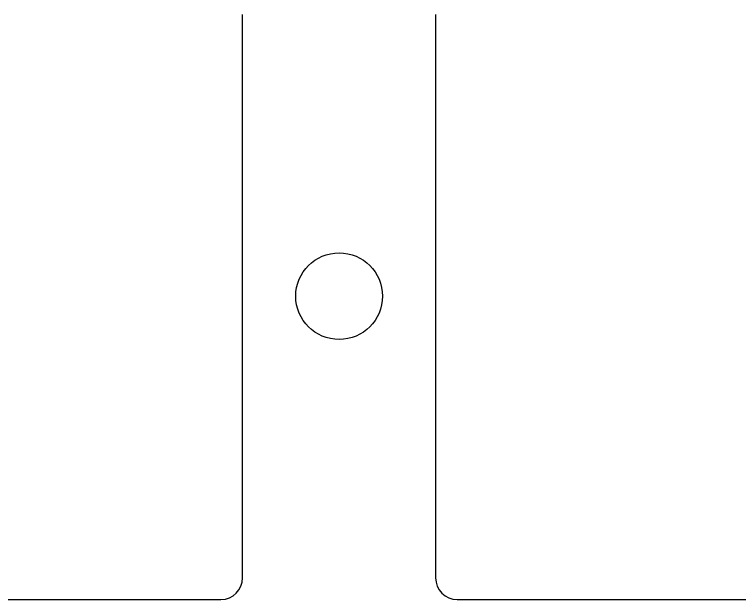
# Model space of a CAD drawing. Header units: millimetres. Extents: x -9 to 276, y -90 to 14.
# Drawn here: x 173.49 to 190.21, y -7 to 6.5 of the extents above; entities that cross this region are included whole.
import ezdxf

# ---------------------------------------------------------------- set-up
doc = ezdxf.new("R2010")
doc.units = ezdxf.units.MM
doc.layers.add('BLACK', color=7, linetype='CONTINUOUS')

msp = doc.modelspace()

# ---------------------------------------------------------------- linework, layer by layer
at = {"layer": 'BLACK', "linetype": 'Continuous'}
for p, q in [((178.75145, -6.50205), (178.75145, 6.49795)), ((183.20145, 6.49795), (183.20145, -6.50205)), ((164.65145, -7.00205), (178.25145, -7.00205)), ((183.70145, -7.00205), (197.30145, -7.00205))]:
    msp.add_line(p, q, dxfattribs=at)
at = {"layer": 'BLACK'}
msp.add_circle((180.97645, -0.00205), 1, dxfattribs=at)
for centre, start, end in [((178.2514, -6.502), 270.005729, 359.994271), ((183.7015, -6.502), 180.005729, 269.994271)]:
    msp.add_arc(centre, 0.50005, start, end, dxfattribs=at)

doc.saveas('drawing.dxf')
